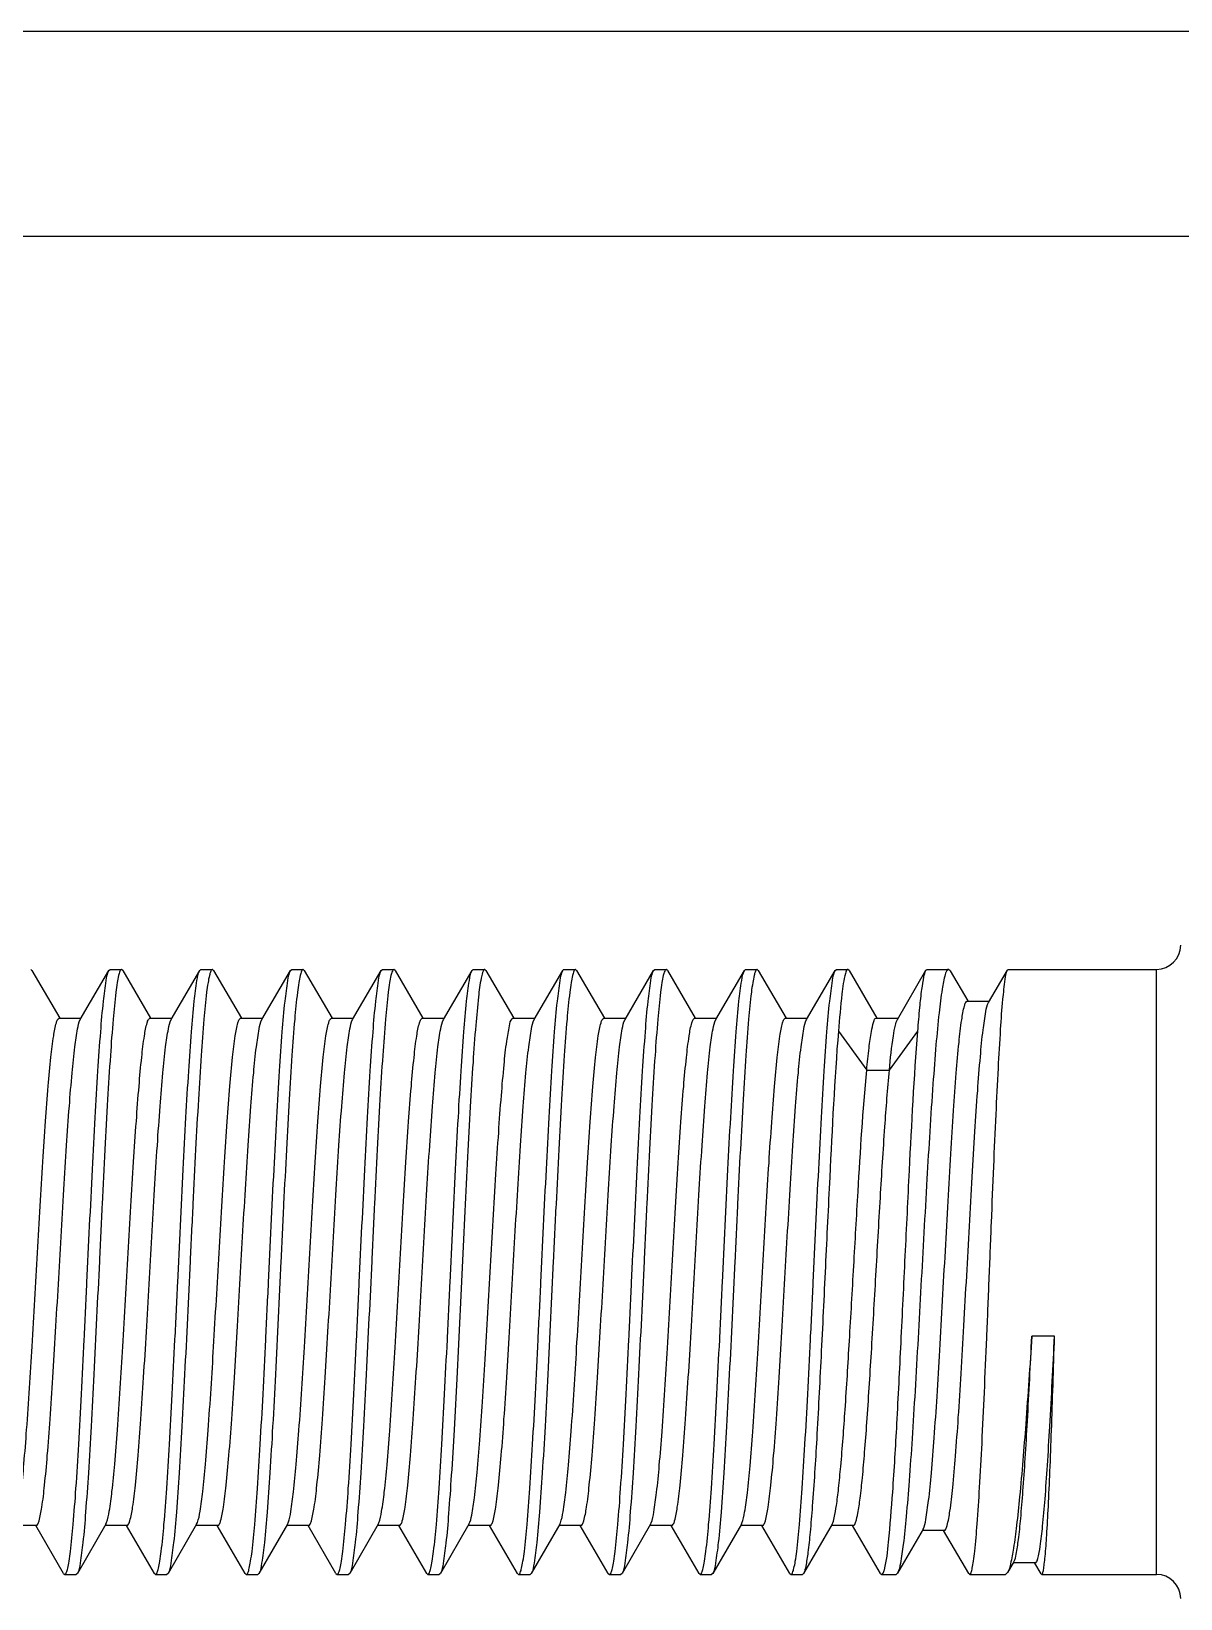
# Model space of a CAD drawing. Extents: x 27938 to 650306, y -92720 to 1524912.
# Drawn here: x 317976.3 to 318131.6, y 822165.4 to 822377.2 of the extents above; entities that cross this region are included whole.
import ezdxf

# ---------------------------------------------------------------- set-up
doc = ezdxf.new("R2010")
doc.units = 0
doc.header["$LTSCALE"] = 1000
doc.header["$MEASUREMENT"] = 0

msp = doc.modelspace()

# ---------------------------------------------------------------- linework, layer by layer
for p, q in [((319115.84, 822377.22), (317669.55, 822377.21)), ((319115.84, 822349.51), (317971.73, 822349.51)), ((317976.37, 822250.32), (317976.2, 822250.46)), ((317976.37, 822250.32), (317980.13, 822243.84)), ((317982.9, 822243.67), (317986.77, 822250.32)), ((317986.77, 822250.32), (317986.93, 822250.46)), ((317986.93, 822250.46), (317988.47, 822250.46)), ((317986.93, 822250.46), (317988.47, 822250.46)), ((317988.47, 822250.46), (317988.45, 822250.46)), ((317988.63, 822250.32), (317988.47, 822250.46)), ((317988.63, 822250.32), (317992.39, 822243.84)), ((317995.17, 822243.67), (317999.04, 822250.32)), ((317999.04, 822250.32), (317999.2, 822250.46)), ((317999.2, 822250.46), (318000.74, 822250.46)), ((317999.2, 822250.46), (318000.74, 822250.46)), ((318000.74, 822250.46), (318000.71, 822250.46)), ((318000.9, 822250.32), (318000.74, 822250.46)), ((318000.9, 822250.32), (318004.66, 822243.84)), ((318007.44, 822243.67), (318011.31, 822250.32)), ((318011.31, 822250.32), (318011.47, 822250.46)), ((318011.47, 822250.46), (318013, 822250.46)), ((318011.47, 822250.46), (318013, 822250.46)), ((318013, 822250.46), (318012.98, 822250.46)), ((318013.16, 822250.32), (318013, 822250.46)), ((318013.16, 822250.32), (318016.92, 822243.84)), ((318019.7, 822243.67), (318023.57, 822250.32)), ((318023.57, 822250.32), (318023.73, 822250.46)), ((318023.73, 822250.46), (318025.27, 822250.46)), ((318023.73, 822250.46), (318025.27, 822250.46)), ((318025.27, 822250.46), (318025.25, 822250.46)), ((318025.43, 822250.32), (318025.27, 822250.46)), ((318025.43, 822250.32), (318029.19, 822243.84)), ((318031.97, 822243.67), (318035.84, 822250.32)), ((318035.84, 822250.32), (318036, 822250.46)), ((318036, 822250.46), (318037.54, 822250.46)), ((318036, 822250.46), (318037.43, 822250.46)), ((318037.48, 822250.45), (318037.43, 822250.4)), ((318037.54, 822250.46), (318037.48, 822250.45)), ((318037.7, 822250.32), (318037.54, 822250.46)), ((318037.7, 822250.32), (318041.46, 822243.84)), ((318044.24, 822243.67), (318048.11, 822250.32)), ((318048.11, 822250.32), (318048.16, 822250.4)), ((318048.16, 822250.4), (318048.21, 822250.45)), ((318048.21, 822250.45), (318048.27, 822250.46)), ((318048.27, 822250.46), (318049.8, 822250.46)), ((318048.27, 822250.46), (318049.8, 822250.46)), ((318049.8, 822250.46), (318049.78, 822250.46)), ((318049.96, 822250.32), (318049.8, 822250.46)), ((318049.96, 822250.32), (318053.72, 822243.84)), ((318056.5, 822243.67), (318060.37, 822250.32)), ((318060.37, 822250.32), (318060.53, 822250.46)), ((318060.53, 822250.46), (318062.07, 822250.46)), ((318060.53, 822250.46), (318062.07, 822250.46)), ((318062.07, 822250.46), (318062.05, 822250.46)), ((318062.23, 822250.32), (318062.07, 822250.46)), ((318062.23, 822250.32), (318065.99, 822243.84)), ((318068.77, 822243.67), (318072.64, 822250.32)), ((318072.64, 822250.32), (318072.8, 822250.46)), ((318072.8, 822250.46), (318074.34, 822250.46)), ((318072.8, 822250.46), (318074.34, 822250.46)), ((318074.34, 822250.46), (318074.31, 822250.46)), ((318074.5, 822250.32), (318074.34, 822250.46)), ((318074.5, 822250.32), (318078.26, 822243.84)), ((318081.03, 822243.67), (318084.9, 822250.32)), ((318084.9, 822250.32), (318085.07, 822250.46)), ((318085.07, 822250.46), (318086.61, 822250.46)), ((318085.07, 822250.46), (318086.61, 822250.46)), ((318086.78, 822250.32), (318086.61, 822250.46)), ((318086.78, 822250.32), (318090.53, 822243.86)), ((318093.3, 822243.69), (318097.16, 822250.33)), ((318097.16, 822250.33), (318097.32, 822250.46)), ((318097.32, 822250.46), (318100.2, 822250.46)), ((318097.32, 822250.46), (318100.2, 822250.46)), ((318100.43, 822250.26), (318100.2, 822250.46)), ((318100.43, 822250.26), (318102.8, 822246.19)), ((318105.62, 822246), (318108.16, 822250.37)), ((318108.16, 822250.37), (318108.26, 822250.46)), ((318108.26, 822250.46), (318128.31, 822250.46)), ((318108.26, 822250.46), (318128.31, 822250.46)), ((318128.31, 822168.69), (318128.31, 822250.46)), ((318102.73, 822246.15), (318105.71, 822246.15)), ((317980.03, 822243.84), (317983, 822243.84)), ((317992.3, 822243.84), (317995.27, 822243.84)), ((318004.56, 822243.84), (318007.53, 822243.84)), ((318016.83, 822243.84), (318019.8, 822243.84)), ((318029.09, 822243.84), (318032.07, 822243.84)), ((318041.25, 822243.79), (318041.36, 822243.84)), ((318041.36, 822243.84), (318044.33, 822243.84)), ((318053.63, 822243.84), (318056.6, 822243.84)), ((318065.89, 822243.84), (318068.86, 822243.84)), ((318078.16, 822243.84), (318081.13, 822243.84)), ((318090.43, 822243.86), (318093.4, 822243.86)), ((318085.33, 822242.12), (318089.16, 822236.85)), ((318092.22, 822236.85), (318096.06, 822242.12)), ((318089.16, 822236.85), (318092.22, 822236.85)), ((318114.54, 822200.87), (318111.47, 822200.87)), ((317976.96, 822175.31), (317973.99, 822175.31)), ((317980.64, 822168.82), (317976.87, 822175.31)), ((317986.35, 822175.48), (317982.5, 822168.83)), ((317989.23, 822175.31), (317986.26, 822175.31)), ((317986.35, 822175.48), (317986.45, 822175.69)), ((317992.91, 822168.82), (317989.13, 822175.31)), ((317998.62, 822175.48), (317994.77, 822168.83)), ((318001.5, 822175.31), (317998.52, 822175.31)), ((317998.62, 822175.48), (317998.72, 822175.69)), ((318005.17, 822168.82), (318001.4, 822175.31)), ((318010.89, 822175.48), (318007.03, 822168.83)), ((318013.76, 822175.31), (318010.79, 822175.31)), ((318010.89, 822175.48), (318010.98, 822175.68)), ((318017.44, 822168.82), (318013.67, 822175.31)), ((318023.15, 822175.48), (318019.3, 822168.83)), ((318026.03, 822175.31), (318023.06, 822175.31)), ((318023.15, 822175.48), (318023.24, 822175.67)), ((318029.71, 822168.82), (318025.93, 822175.31)), ((318035.42, 822175.48), (318031.56, 822168.83)), ((318038.29, 822175.31), (318035.32, 822175.31)), ((318041.97, 822168.82), (318038.2, 822175.31)), ((318047.69, 822175.48), (318043.83, 822168.83)), ((318050.56, 822175.31), (318047.59, 822175.31)), ((318047.69, 822175.48), (318047.77, 822175.65)), ((318054.24, 822168.82), (318050.46, 822175.31)), ((318059.95, 822175.48), (318056.1, 822168.83)), ((318062.83, 822175.31), (318059.86, 822175.31)), ((318059.95, 822175.48), (318060.03, 822175.64)), ((318066.51, 822168.82), (318062.73, 822175.31)), ((318072.22, 822175.48), (318068.36, 822168.83)), ((318075.09, 822175.31), (318072.12, 822175.31)), ((318072.22, 822175.48), (318072.29, 822175.63)), ((318078.77, 822168.82), (318075, 822175.31)), ((318084.48, 822175.48), (318080.63, 822168.83)), ((318087.36, 822175.31), (318084.39, 822175.31)), ((318091.04, 822168.82), (318087.26, 822175.31)), ((318096.77, 822174.8), (318093.32, 822168.86)), ((318099.65, 822174.63), (318096.67, 822174.63)), ((318102.94, 822168.8), (318099.55, 822174.63)), ((317980.64, 822168.82), (317980.8, 822168.69)), ((317980.8, 822168.69), (317982.34, 822168.69)), ((317980.8, 822168.69), (317982.34, 822168.69)), ((317980.8, 822168.69), (317980.82, 822168.69)), ((317982.5, 822168.83), (317982.34, 822168.69)), ((317992.91, 822168.82), (317993.07, 822168.69)), ((317993.07, 822168.69), (317994.6, 822168.69)), ((317993.07, 822168.69), (317994.6, 822168.69)), ((317993.07, 822168.69), (317993.09, 822168.69)), ((317994.77, 822168.83), (317994.6, 822168.69)), ((318005.17, 822168.82), (318005.33, 822168.69)), ((318005.33, 822168.69), (318006.87, 822168.69)), ((318005.33, 822168.69), (318006.87, 822168.69)), ((318005.33, 822168.69), (318005.36, 822168.69)), ((318007.03, 822168.83), (318006.87, 822168.69)), ((318017.44, 822168.82), (318017.6, 822168.69)), ((318017.6, 822168.69), (318019.14, 822168.69)), ((318017.6, 822168.69), (318019.14, 822168.69)), ((318017.6, 822168.69), (318017.62, 822168.69)), ((318019.3, 822168.83), (318019.14, 822168.69)), ((318029.71, 822168.82), (318029.87, 822168.69)), ((318029.87, 822168.69), (318031.4, 822168.69)), ((318029.87, 822168.69), (318031.4, 822168.69)), ((318029.87, 822168.69), (318029.89, 822168.69)), ((318031.56, 822168.83), (318031.4, 822168.69)), ((318041.97, 822168.82), (318042.13, 822168.69)), ((318042.13, 822168.69), (318043.67, 822168.69)), ((318042.13, 822168.69), (318043.67, 822168.69)), ((318042.13, 822168.69), (318042.16, 822168.69)), ((318043.83, 822168.83), (318043.67, 822168.69)), ((318054.24, 822168.82), (318054.4, 822168.69)), ((318054.4, 822168.69), (318055.94, 822168.69)), ((318054.4, 822168.69), (318055.94, 822168.69)), ((318054.4, 822168.69), (318054.42, 822168.69)), ((318056.1, 822168.83), (318055.94, 822168.69)), ((318066.51, 822168.82), (318066.67, 822168.69)), ((318066.67, 822168.69), (318068.2, 822168.69)), ((318066.67, 822168.69), (318068.2, 822168.69)), ((318066.67, 822168.69), (318066.69, 822168.69)), ((318068.36, 822168.83), (318068.2, 822168.69)), ((318078.77, 822168.82), (318078.93, 822168.69)), ((318078.93, 822168.69), (318080.47, 822168.69)), ((318078.93, 822168.69), (318080.47, 822168.69)), ((318078.93, 822168.69), (318078.95, 822168.69)), ((318080.63, 822168.83), (318080.47, 822168.69)), ((318091.04, 822168.82), (318091.2, 822168.69)), ((318091.2, 822168.69), (318093.12, 822168.69)), ((318091.2, 822168.69), (318093.12, 822168.69)), ((318093.32, 822168.86), (318093.12, 822168.69)), ((318102.94, 822168.8), (318103.07, 822168.69)), ((318103.07, 822168.69), (318107.91, 822168.69)), ((318103.07, 822168.69), (318107.91, 822168.69)), ((318103.07, 822168.69), (318103.09, 822168.69)), ((318108.19, 822168.93), (318107.91, 822168.69)), ((318109.05, 822170.4), (318108.19, 822168.93)), ((318111.95, 822170.26), (318108.96, 822170.26)), ((318112.74, 822168.75), (318111.88, 822170.22)), ((318112.74, 822168.75), (318112.81, 822168.69)), ((318112.81, 822168.69), (318128.31, 822168.69)), ((318112.81, 822168.69), (318128.31, 822168.69)), ((318112.81, 822168.69), (318112.82, 822168.69))]:
    msp.add_line(p, q)
for centre, start, end in [((318128.31, 822253.73), 270, 0), ((318128.31, 822165.42), 0, 90)]:
    msp.add_arc(centre, 3.27, start, end)
for points, knots in [([(317980.82, 822168.69), (317980.92, 822168.71), (317981.07, 822169.04), (317981.23, 822169.61), (317981.41, 822170.6), (317981.68, 822172.56), (317981.99, 822175.85), (317982.35, 822180.67), (317982.71, 822186.54), (317983.07, 822193.23), (317983.44, 822200.53), (317983.92, 822210.66), (317984.39, 822220.67), (317984.9, 822230.21), (317985.25, 822236.41), (317985.62, 822241.64), (317985.95, 822245.73), (317986.34, 822248.47), (317986.54, 822249.91), (317986.77, 822250.32)], [0, 0, 0, 0, 0.003606, 0.011247, 0.023193, 0.039402, 0.084085, 0.143776, 0.216348, 0.299195, 0.389329, 0.483501, 0.670341, 0.756263, 0.832981, 0.897738, 0.948217, 0.982646, 1, 1, 1, 1]), ([(317988.45, 822250.46), (317988.35, 822250.44), (317988.2, 822250.1), (317988.04, 822249.53), (317987.86, 822248.55), (317987.6, 822246.59), (317987.28, 822243.3), (317986.93, 822238.48), (317986.57, 822232.61), (317986.2, 822225.91), (317985.84, 822218.63), (317985.35, 822208.5), (317984.88, 822198.48), (317984.38, 822188.95), (317984.02, 822182.74), (317983.65, 822177.52), (317983.33, 822173.42), (317982.94, 822170.69), (317982.74, 822169.24), (317982.5, 822168.83)], [0, 0, 0, 0, 0.003611, 0.011257, 0.023206, 0.039418, 0.084102, 0.143789, 0.216352, 0.299187, 0.389308, 0.483467, 0.670284, 0.756201, 0.832919, 0.897682, 0.948173, 0.982621, 1, 1, 1, 1]), ([(317993.09, 822168.69), (317993.19, 822168.71), (317993.34, 822169.04), (317993.5, 822169.61), (317993.68, 822170.6), (317993.94, 822172.56), (317994.26, 822175.85), (317994.61, 822180.67), (317994.97, 822186.53), (317995.34, 822193.23), (317995.7, 822200.53), (317996.19, 822210.66), (317996.66, 822220.67), (317997.16, 822230.21), (317997.52, 822236.41), (317997.89, 822241.64), (317998.21, 822245.73), (317998.6, 822248.47), (317998.8, 822249.91), (317999.04, 822250.32)], [0, 0, 0, 0, 0.003605, 0.011245, 0.02319, 0.039399, 0.084083, 0.143774, 0.216346, 0.299192, 0.389329, 0.483503, 0.670341, 0.756263, 0.832983, 0.89774, 0.948218, 0.982646, 1, 1, 1, 1]), ([(318000.71, 822250.46), (318000.62, 822250.44), (318000.47, 822250.1), (318000.31, 822249.53), (318000.13, 822248.55), (317999.86, 822246.59), (317999.55, 822243.3), (317999.19, 822238.48), (317998.83, 822232.61), (317998.47, 822225.92), (317998.1, 822218.63), (317997.62, 822208.5), (317997.14, 822198.48), (317996.64, 822188.95), (317996.29, 822182.74), (317995.92, 822177.52), (317995.59, 822173.42), (317995.2, 822170.69), (317995, 822169.24), (317994.77, 822168.83)], [0, 0, 0, 0, 0.00361, 0.011255, 0.023204, 0.039415, 0.084097, 0.14378, 0.216342, 0.299177, 0.389299, 0.483455, 0.670274, 0.756194, 0.832913, 0.897676, 0.948169, 0.98262, 1, 1, 1, 1]), ([(318005.36, 822168.69), (318005.45, 822168.71), (318005.61, 822169.04), (318005.76, 822169.61), (318005.94, 822170.6), (318006.21, 822172.56), (318006.52, 822175.85), (318006.88, 822180.67), (318007.24, 822186.54), (318007.6, 822193.24), (318007.97, 822200.53), (318008.45, 822210.66), (318008.93, 822220.67), (318009.43, 822230.21), (318009.79, 822236.41), (318010.15, 822241.64), (318010.48, 822245.73), (318010.87, 822248.47), (318011.07, 822249.91), (318011.31, 822250.32)], [0, 0, 0, 0, 0.003606, 0.011248, 0.023195, 0.039406, 0.084093, 0.143786, 0.216358, 0.299206, 0.389346, 0.483519, 0.670351, 0.756273, 0.832991, 0.897744, 0.948219, 0.982646, 1, 1, 1, 1]), ([(318012.98, 822250.46), (318012.89, 822250.44), (318012.73, 822250.1), (318012.57, 822249.53), (318012.4, 822248.55), (318012.13, 822246.59), (318011.82, 822243.3), (318011.46, 822238.48), (318011.1, 822232.61), (318010.73, 822225.91), (318010.37, 822218.62), (318009.88, 822208.49), (318009.41, 822198.48), (318008.91, 822188.95), (318008.55, 822182.74), (318008.18, 822177.52), (318007.86, 822173.42), (318007.47, 822170.69), (318007.27, 822169.24), (318007.03, 822168.83)], [0, 0, 0, 0, 0.003613, 0.011261, 0.023214, 0.039428, 0.084117, 0.143805, 0.21637, 0.299211, 0.389338, 0.483496, 0.670304, 0.756216, 0.832931, 0.89769, 0.948176, 0.982622, 1, 1, 1, 1]), ([(318017.62, 822168.69), (318017.72, 822168.71), (318017.87, 822169.04), (318018.03, 822169.61), (318018.21, 822170.6), (318018.48, 822172.56), (318018.79, 822175.85), (318019.15, 822180.67), (318019.51, 822186.53), (318019.87, 822193.23), (318020.23, 822200.52), (318020.72, 822210.65), (318021.19, 822220.67), (318021.69, 822230.21), (318022.05, 822236.41), (318022.42, 822241.64), (318022.75, 822245.73), (318023.14, 822248.47), (318023.33, 822249.91), (318023.57, 822250.32)], [0, 0, 0, 0, 0.003605, 0.011245, 0.02319, 0.039398, 0.084078, 0.143767, 0.216337, 0.299182, 0.389315, 0.483487, 0.670329, 0.756258, 0.83298, 0.897737, 0.948214, 0.982645, 1, 1, 1, 1]), ([(318025.25, 822250.46), (318025.15, 822250.44), (318025, 822250.1), (318024.84, 822249.53), (318024.66, 822248.55), (318024.4, 822246.59), (318024.08, 822243.3), (318023.73, 822238.48), (318023.36, 822232.61), (318023, 822225.92), (318022.64, 822218.63), (318022.15, 822208.5), (318021.68, 822198.48), (318021.18, 822188.95), (318020.82, 822182.74), (318020.45, 822177.52), (318020.13, 822173.42), (318019.74, 822170.69), (318019.54, 822169.24), (318019.3, 822168.83)], [0, 0, 0, 0, 0.00361, 0.011255, 0.023204, 0.039414, 0.084096, 0.14378, 0.216342, 0.299175, 0.389295, 0.483453, 0.670272, 0.756195, 0.832918, 0.89768, 0.94817, 0.98262, 1, 1, 1, 1]), ([(318029.89, 822168.69), (318029.99, 822168.71), (318030.14, 822169.04), (318030.3, 822169.62), (318030.48, 822170.6), (318030.74, 822172.56), (318031.06, 822175.85), (318031.41, 822180.67), (318031.77, 822186.54), (318032.14, 822193.24), (318032.5, 822200.53), (318032.99, 822210.66), (318033.46, 822220.67), (318033.96, 822230.21), (318034.32, 822236.41), (318034.69, 822241.64), (318035.01, 822245.73), (318035.4, 822248.47), (318035.6, 822249.91), (318035.84, 822250.32)], [0, 0, 0, 0, 0.003608, 0.011251, 0.0232, 0.039412, 0.0841, 0.143792, 0.216367, 0.299219, 0.389359, 0.483531, 0.670361, 0.756279, 0.832994, 0.897747, 0.94822, 0.982647, 1, 1, 1, 1]), ([(318037.43, 822250.4), (318037.34, 822250.29), (318037.2, 822249.9), (318036.92, 822248.7), (318036.64, 822246.31), (318036.28, 822242.52), (318035.93, 822237.57), (318035.57, 822231.63), (318035.22, 822224.92), (318034.86, 822217.68), (318034.38, 822207.68), (318033.91, 822197.83), (318033.42, 822188.48), (318033.06, 822182.41), (318032.7, 822177.31), (318032.38, 822173.31), (318032, 822170.64), (318031.8, 822169.23), (318031.56, 822168.83)], [0, 0, 0, 0, 0.005244, 0.014609, 0.045815, 0.092875, 0.154195, 0.22765, 0.310678, 0.400368, 0.493572, 0.677434, 0.761652, 0.836715, 0.899999, 0.949307, 0.982964, 1, 1, 1, 1]), ([(318042.16, 822168.69), (318042.25, 822168.71), (318042.4, 822169.04), (318042.56, 822169.61), (318042.74, 822170.6), (318043.01, 822172.56), (318043.32, 822175.85), (318043.68, 822180.66), (318044.04, 822186.53), (318044.4, 822193.23), (318044.77, 822200.52), (318045.25, 822210.65), (318045.73, 822220.67), (318046.23, 822230.2), (318046.58, 822236.41), (318046.95, 822241.64), (318047.28, 822245.73), (318047.67, 822248.47), (318047.87, 822249.91), (318048.11, 822250.32)], [0, 0, 0, 0, 0.003598, 0.011231, 0.023168, 0.039371, 0.084041, 0.143721, 0.216288, 0.299135, 0.389272, 0.483446, 0.670301, 0.756235, 0.832961, 0.897725, 0.94821, 0.982644, 1, 1, 1, 1]), ([(318049.78, 822250.46), (318049.68, 822250.44), (318049.53, 822250.1), (318049.37, 822249.53), (318049.19, 822248.55), (318048.93, 822246.59), (318048.61, 822243.3), (318048.26, 822238.48), (318047.9, 822232.61), (318047.53, 822225.92), (318047.17, 822218.63), (318046.68, 822208.5), (318046.21, 822198.48), (318045.71, 822188.95), (318045.35, 822182.74), (318044.98, 822177.52), (318044.66, 822173.42), (318044.27, 822170.69), (318044.07, 822169.24), (318043.83, 822168.83)], [0, 0, 0, 0, 0.00361, 0.011255, 0.023204, 0.039415, 0.0841, 0.143787, 0.21635, 0.299184, 0.389308, 0.483468, 0.670284, 0.7562, 0.83292, 0.897683, 0.948173, 0.982621, 1, 1, 1, 1]), ([(318054.42, 822168.69), (318054.52, 822168.71), (318054.67, 822169.04), (318054.83, 822169.61), (318055.01, 822170.6), (318055.27, 822172.56), (318055.59, 822175.85), (318055.94, 822180.67), (318056.31, 822186.54), (318056.67, 822193.23), (318057.03, 822200.53), (318057.52, 822210.66), (318057.99, 822220.67), (318058.49, 822230.21), (318058.85, 822236.41), (318059.22, 822241.64), (318059.54, 822245.73), (318059.93, 822248.47), (318060.13, 822249.91), (318060.37, 822250.32)], [0, 0, 0, 0, 0.003606, 0.011247, 0.023192, 0.039401, 0.084085, 0.143776, 0.216348, 0.299195, 0.38933, 0.483503, 0.670342, 0.756264, 0.832982, 0.897739, 0.948217, 0.982647, 1, 1, 1, 1]), ([(318062.05, 822250.46), (318061.95, 822250.44), (318061.8, 822250.1), (318061.64, 822249.53), (318061.46, 822248.55), (318061.19, 822246.59), (318060.88, 822243.3), (318060.52, 822238.48), (318060.16, 822232.61), (318059.8, 822225.91), (318059.44, 822218.63), (318058.95, 822208.5), (318058.48, 822198.48), (318057.98, 822188.95), (318057.62, 822182.74), (318057.25, 822177.52), (318056.92, 822173.42), (318056.54, 822170.69), (318056.33, 822169.24), (318056.1, 822168.83)], [0, 0, 0, 0, 0.003611, 0.011257, 0.023206, 0.039418, 0.084102, 0.143788, 0.216352, 0.299187, 0.389308, 0.483466, 0.670283, 0.7562, 0.832918, 0.897681, 0.948172, 0.982621, 1, 1, 1, 1]), ([(318066.69, 822168.69), (318066.78, 822168.71), (318066.94, 822169.04), (318067.09, 822169.61), (318067.27, 822170.6), (318067.54, 822172.56), (318067.85, 822175.85), (318068.21, 822180.67), (318068.57, 822186.53), (318068.93, 822193.23), (318069.3, 822200.53), (318069.79, 822210.66), (318070.26, 822220.67), (318070.76, 822230.21), (318071.12, 822236.41), (318071.49, 822241.64), (318071.81, 822245.73), (318072.2, 822248.47), (318072.4, 822249.91), (318072.64, 822250.32)], [0, 0, 0, 0, 0.003604, 0.011244, 0.023189, 0.039398, 0.084081, 0.143773, 0.216344, 0.29919, 0.389328, 0.483502, 0.67034, 0.756263, 0.832984, 0.89774, 0.948217, 0.982646, 1, 1, 1, 1]), ([(318074.31, 822250.46), (318074.22, 822250.44), (318074.06, 822250.1), (318073.91, 822249.53), (318073.73, 822248.55), (318073.46, 822246.59), (318073.15, 822243.3), (318072.79, 822238.48), (318072.43, 822232.61), (318072.07, 822225.92), (318071.7, 822218.63), (318071.22, 822208.5), (318070.74, 822198.48), (318070.24, 822188.95), (318069.88, 822182.74), (318069.52, 822177.52), (318069.19, 822173.42), (318068.8, 822170.69), (318068.6, 822169.24), (318068.36, 822168.83)], [0, 0, 0, 0, 0.00361, 0.011255, 0.023205, 0.039416, 0.084097, 0.143781, 0.216343, 0.299178, 0.3893, 0.483456, 0.670274, 0.756195, 0.832914, 0.897676, 0.948169, 0.98262, 1, 1, 1, 1]), ([(318078.95, 822168.69), (318079.05, 822168.71), (318079.2, 822169.04), (318079.36, 822169.61), (318079.54, 822170.6), (318079.81, 822172.56), (318080.12, 822175.85), (318080.48, 822180.67), (318080.84, 822186.54), (318081.2, 822193.24), (318081.57, 822200.53), (318082.05, 822210.66), (318082.52, 822220.67), (318083.03, 822230.21), (318083.38, 822236.41), (318083.75, 822241.64), (318084.08, 822245.73), (318084.47, 822248.47), (318084.67, 822249.91), (318084.9, 822250.32)], [0, 0, 0, 0, 0.003606, 0.011247, 0.023194, 0.039404, 0.084092, 0.143784, 0.216355, 0.299204, 0.389343, 0.483517, 0.670349, 0.756272, 0.83299, 0.897744, 0.948219, 0.982646, 1, 1, 1, 1]), ([(318086.29, 822249.92), (318086.02, 822249.02), (318085.72, 822246.39), (318085.46, 822243.79), (318085.33, 822242.12)], [0, 0, 0, 0, 0.35995, 1, 1, 1, 1]), ([(318086.61, 822250.46), (318086.58, 822250.46), (318086.38, 822250.35), (318086.34, 822250.1), (318086.29, 822249.92)], [0, 0, 0, 0, 0.135051, 1, 1, 1, 1]), ([(318099.77, 822249.77), (318099.57, 822249.13), (318099.27, 822247.4), (318098.87, 822244.23), (318098.48, 822239.95), (318097.91, 822232.47), (318097.25, 822221.6), (318096.49, 822207.77), (318095.85, 822196.07), (318095.31, 822187.28), (318094.92, 822181.62), (318094.54, 822176.86), (318094.18, 822173.13), (318093.79, 822170.6), (318093.55, 822169.25), (318093.32, 822168.86)], [0, 0, 0, 0, 0.024854, 0.064557, 0.117968, 0.183425, 0.34188, 0.519926, 0.695025, 0.774452, 0.845022, 0.904492, 0.95099, 0.983092, 1, 1, 1, 1]), ([(318096.06, 822242.12), (318096.15, 822243.18), (318096.31, 822245.06), (318096.56, 822247.51), (318096.83, 822249.18), (318097.01, 822250.06), (318097.16, 822250.33)], [0, 0, 0, 0, 0.384742, 0.682919, 0.888847, 1, 1, 1, 1]), ([(318100.2, 822250.46), (318100.16, 822250.46), (318099.9, 822250.32), (318099.84, 822250), (318099.77, 822249.77)], [0, 0, 0, 0, 0.138496, 1, 1, 1, 1]), ([(318103.09, 822168.69), (318103.18, 822168.71), (318103.31, 822169.06), (318103.46, 822169.62), (318103.62, 822170.62), (318103.85, 822172.6), (318104.13, 822175.92), (318104.44, 822180.78), (318104.76, 822186.7), (318105.07, 822193.46), (318105.39, 822200.8), (318105.7, 822208.47), (318106.01, 822216.18), (318106.31, 822223.64), (318106.62, 822230.59), (318106.92, 822236.78), (318107.23, 822241.96), (318107.48, 822245.98), (318107.82, 822248.61), (318107.94, 822250), (318108.16, 822250.37)], [0, 0, 0, 0, 0.003479, 0.011119, 0.023138, 0.039478, 0.084569, 0.144819, 0.218054, 0.30161, 0.392438, 0.487225, 0.582511, 0.674818, 0.760772, 0.837237, 0.901428, 0.951015, 0.984221, 1, 1, 1, 1]), ([(318096.77, 822174.8), (318097, 822175.19), (318097.22, 822176.53), (318097.6, 822179.04), (318097.94, 822182.74), (318098.31, 822187.43), (318098.68, 822192.96), (318099.18, 822201.39), (318099.66, 822210.18), (318100.15, 822219.03), (318100.51, 822225.35), (318100.87, 822231.12), (318101.23, 822236.13), (318101.58, 822240.24), (318101.91, 822243.24), (318102.24, 822245.1), (318102.47, 822245.9), (318102.65, 822246.15), (318102.73, 822246.15)], [0, 0, 0, 0, 0.018969, 0.055155, 0.107429, 0.173883, 0.252061, 0.339075, 0.526651, 0.6204, 0.709614, 0.791122, 0.862062, 0.919981, 0.962927, 0.989567, 0.996641, 1, 1, 1, 1]), ([(318099.65, 822174.63), (318099.73, 822174.63), (318099.91, 822174.89), (318100.16, 822175.73), (318100.49, 822177.66), (318100.83, 822180.77), (318101.2, 822185), (318101.56, 822190.13), (318101.93, 822196.01), (318102.3, 822202.39), (318102.79, 822211.26), (318103.26, 822220.01), (318103.76, 822228.34), (318104.12, 822233.75), (318104.48, 822238.32), (318104.81, 822241.91), (318105.18, 822244.33), (318105.4, 822245.62), (318105.62, 822246)], [0, 0, 0, 0, 0.003512, 0.010895, 0.03862, 0.083116, 0.142813, 0.21551, 0.298517, 0.388779, 0.482991, 0.669589, 0.75528, 0.831778, 0.896415, 0.946979, 0.981812, 1, 1, 1, 1]), ([(317974.19, 822175.7), (317974.38, 822176.2), (317974.63, 822177.62), (317974.98, 822180.26), (317975.32, 822183.94), (317975.83, 822190.46), (317976.42, 822199.97), (317976.99, 822210.05), (317977.47, 822218.37), (317977.82, 822224.29), (317978.18, 822229.7), (317978.53, 822234.41), (317978.89, 822238.27), (317979.22, 822241.1), (317979.54, 822242.85), (317979.77, 822243.61), (317979.95, 822243.84), (317980.03, 822243.84)], [0, 0, 0, 0, 0.023243, 0.062653, 0.117029, 0.184534, 0.349259, 0.534218, 0.626347, 0.713963, 0.794028, 0.863772, 0.920792, 0.963153, 0.989511, 0.996558, 1, 1, 1, 1]), ([(317976.96, 822175.31), (317977.04, 822175.31), (317977.22, 822175.55), (317977.46, 822176.34), (317977.79, 822178.15), (317978.12, 822181.07), (317978.48, 822185.06), (317978.84, 822189.91), (317979.21, 822195.48), (317979.57, 822201.55), (317980.06, 822210.03), (317980.53, 822218.43), (317981.03, 822226.44), (317981.39, 822231.69), (317981.75, 822236.14), (317982.09, 822239.64), (317982.46, 822242.03), (317982.69, 822243.3), (317982.9, 822243.67)], [0, 0, 0, 0, 0.003516, 0.010771, 0.037949, 0.081609, 0.140308, 0.211978, 0.294061, 0.383613, 0.477416, 0.664254, 0.750571, 0.827952, 0.893624, 0.945254, 0.981055, 1, 1, 1, 1]), ([(317986.45, 822175.69), (317986.64, 822176.19), (317986.89, 822177.6), (317987.24, 822180.24), (317987.59, 822183.91), (317988.09, 822190.43), (317988.68, 822199.94), (317989.25, 822210.02), (317989.73, 822218.34), (317990.09, 822224.27), (317990.45, 822229.69), (317990.8, 822234.4), (317991.15, 822238.26), (317991.48, 822241.09), (317991.8, 822242.84), (317992.04, 822243.61), (317992.22, 822243.84), (317992.3, 822243.84)], [0, 0, 0, 0, 0.023104, 0.0624, 0.116688, 0.184136, 0.348829, 0.533848, 0.62603, 0.713708, 0.793837, 0.863642, 0.920716, 0.963118, 0.989503, 0.996556, 1, 1, 1, 1]), ([(317989.23, 822175.31), (317989.31, 822175.31), (317989.49, 822175.55), (317989.73, 822176.34), (317990.06, 822178.15), (317990.39, 822181.07), (317990.75, 822185.06), (317991.11, 822189.91), (317991.47, 822195.48), (317991.84, 822201.55), (317992.32, 822210.03), (317992.8, 822218.43), (317993.29, 822226.44), (317993.65, 822231.69), (317994.02, 822236.14), (317994.35, 822239.64), (317994.73, 822242.03), (317994.95, 822243.3), (317995.17, 822243.67)], [0, 0, 0, 0, 0.003516, 0.010771, 0.037949, 0.081609, 0.140308, 0.211978, 0.294061, 0.383613, 0.477416, 0.664254, 0.750571, 0.827952, 0.893624, 0.945254, 0.981055, 1, 1, 1, 1]), ([(317998.72, 822175.69), (317998.91, 822176.17), (317999.16, 822177.59), (317999.51, 822180.21), (317999.85, 822183.87), (318000.36, 822190.39), (318000.95, 822199.91), (318001.52, 822209.99), (318002, 822218.32), (318002.35, 822224.25), (318002.71, 822229.67), (318003.06, 822234.39), (318003.42, 822238.26), (318003.75, 822241.09), (318004.07, 822242.84), (318004.31, 822243.61), (318004.48, 822243.84), (318004.56, 822243.84)], [0, 0, 0, 0, 0.022966, 0.062146, 0.116347, 0.183737, 0.348398, 0.533478, 0.625714, 0.713453, 0.793647, 0.863513, 0.92064, 0.963083, 0.989493, 0.996554, 1, 1, 1, 1]), ([(318001.5, 822175.31), (318001.58, 822175.31), (318001.75, 822175.55), (318002, 822176.34), (318002.32, 822178.15), (318002.66, 822181.07), (318003.02, 822185.06), (318003.38, 822189.91), (318003.74, 822195.48), (318004.1, 822201.55), (318004.59, 822210.03), (318005.06, 822218.43), (318005.56, 822226.44), (318005.92, 822231.69), (318006.29, 822236.14), (318006.62, 822239.64), (318006.99, 822242.03), (318007.22, 822243.3), (318007.44, 822243.67)], [0, 0, 0, 0, 0.003516, 0.010771, 0.037949, 0.081609, 0.140308, 0.211978, 0.294061, 0.383613, 0.477416, 0.664254, 0.750571, 0.827952, 0.893624, 0.945254, 0.981055, 1, 1, 1, 1]), ([(318010.98, 822175.68), (318011.17, 822176.16), (318011.42, 822177.57), (318011.77, 822180.19), (318012.11, 822183.84), (318012.62, 822190.36), (318013.21, 822199.87), (318013.78, 822209.96), (318014.26, 822218.29), (318014.62, 822224.23), (318014.98, 822229.66), (318015.33, 822234.38), (318015.68, 822238.25), (318016.01, 822241.09), (318016.33, 822242.84), (318016.57, 822243.61), (318016.75, 822243.84), (318016.83, 822243.84)], [0, 0, 0, 0, 0.022827, 0.061892, 0.116006, 0.183337, 0.347966, 0.533107, 0.625396, 0.713197, 0.793455, 0.863383, 0.920563, 0.963048, 0.989484, 0.996552, 1, 1, 1, 1]), ([(318013.76, 822175.31), (318013.84, 822175.31), (318014.02, 822175.55), (318014.26, 822176.34), (318014.59, 822178.15), (318014.92, 822181.07), (318015.28, 822185.06), (318015.64, 822189.91), (318016.01, 822195.48), (318016.37, 822201.55), (318016.86, 822210.03), (318017.33, 822218.43), (318017.83, 822226.44), (318018.19, 822231.69), (318018.55, 822236.14), (318018.89, 822239.64), (318019.26, 822242.03), (318019.48, 822243.3), (318019.7, 822243.67)], [0, 0, 0, 0, 0.003516, 0.010771, 0.037949, 0.081609, 0.140308, 0.211978, 0.294061, 0.383613, 0.477416, 0.664254, 0.750571, 0.827952, 0.893624, 0.945254, 0.981055, 1, 1, 1, 1]), ([(318023.24, 822175.67), (318023.43, 822176.15), (318023.68, 822177.55), (318024.04, 822180.16), (318024.38, 822183.81), (318024.89, 822190.33), (318025.48, 822199.84), (318026.05, 822209.93), (318026.53, 822218.27), (318026.88, 822224.21), (318027.24, 822229.64), (318027.59, 822234.37), (318027.95, 822238.24), (318028.28, 822241.09), (318028.6, 822242.84), (318028.84, 822243.61), (318029.02, 822243.84), (318029.09, 822243.84)], [0, 0, 0, 0, 0.022688, 0.061638, 0.115664, 0.182937, 0.347534, 0.532736, 0.625078, 0.712941, 0.793264, 0.863253, 0.920487, 0.963013, 0.989475, 0.996549, 1, 1, 1, 1]), ([(318026.03, 822175.31), (318026.11, 822175.31), (318026.29, 822175.55), (318026.53, 822176.34), (318026.86, 822178.15), (318027.19, 822181.07), (318027.55, 822185.06), (318027.91, 822189.91), (318028.27, 822195.48), (318028.64, 822201.55), (318029.12, 822210.03), (318029.59, 822218.43), (318030.09, 822226.44), (318030.45, 822231.69), (318030.82, 822236.14), (318031.15, 822239.64), (318031.52, 822242.03), (318031.75, 822243.3), (318031.97, 822243.67)], [0, 0, 0, 0, 0.003516, 0.010771, 0.037949, 0.081609, 0.140308, 0.211978, 0.294061, 0.383613, 0.477416, 0.664254, 0.750571, 0.827952, 0.893624, 0.945254, 0.981055, 1, 1, 1, 1]), ([(318035.42, 822175.48), (318035.63, 822175.84), (318035.86, 822177.08), (318036.22, 822179.39), (318036.55, 822182.79), (318036.91, 822187.11), (318037.26, 822192.21), (318037.75, 822200.03), (318038.33, 822210.29), (318038.92, 822220.51), (318039.41, 822228.2), (318039.76, 822233.14), (318040.12, 822237.23), (318040.44, 822240.42), (318040.82, 822242.43), (318041.01, 822243.56), (318041.25, 822243.79)], [0, 0, 0, 0, 0.018521, 0.053335, 0.103489, 0.167313, 0.24262, 0.326812, 0.509979, 0.691635, 0.773988, 0.846813, 0.907599, 0.95427, 0.985299, 1, 1, 1, 1]), ([(318038.29, 822175.31), (318038.37, 822175.31), (318038.55, 822175.55), (318038.8, 822176.34), (318039.12, 822178.15), (318039.46, 822181.07), (318039.82, 822185.06), (318040.17, 822189.91), (318040.54, 822195.48), (318040.9, 822201.55), (318041.39, 822210.02), (318041.86, 822218.42), (318042.36, 822226.44), (318042.72, 822231.69), (318043.08, 822236.14), (318043.42, 822239.64), (318043.79, 822242.03), (318044.02, 822243.3), (318044.24, 822243.67)], [0, 0, 0, 0, 0.003515, 0.010771, 0.037948, 0.081607, 0.140304, 0.211972, 0.294053, 0.383603, 0.477405, 0.664241, 0.750559, 0.82794, 0.893613, 0.945246, 0.981049, 1, 1, 1, 1]), ([(318047.77, 822175.65), (318047.96, 822176.13), (318048.21, 822177.52), (318048.56, 822180.11), (318048.9, 822183.75), (318049.42, 822190.26), (318050, 822199.77), (318050.58, 822209.87), (318051.06, 822218.22), (318051.41, 822224.17), (318051.77, 822229.61), (318052.13, 822234.35), (318052.48, 822238.23), (318052.81, 822241.08), (318053.13, 822242.84), (318053.37, 822243.61), (318053.55, 822243.84), (318053.63, 822243.84)], [0, 0, 0, 0, 0.022411, 0.061128, 0.114979, 0.182135, 0.346668, 0.531991, 0.624441, 0.712428, 0.79288, 0.862992, 0.920333, 0.962942, 0.989457, 0.996545, 1, 1, 1, 1]), ([(318050.56, 822175.31), (318050.64, 822175.31), (318050.82, 822175.55), (318051.06, 822176.34), (318051.39, 822178.15), (318051.72, 822181.07), (318052.08, 822185.06), (318052.44, 822189.91), (318052.8, 822195.48), (318053.17, 822201.55), (318053.65, 822210.03), (318054.13, 822218.43), (318054.63, 822226.44), (318054.99, 822231.69), (318055.35, 822236.14), (318055.68, 822239.64), (318056.06, 822242.03), (318056.28, 822243.3), (318056.5, 822243.67)], [0, 0, 0, 0, 0.003515, 0.010772, 0.037949, 0.081609, 0.140308, 0.211978, 0.294061, 0.383612, 0.477416, 0.664253, 0.750571, 0.827952, 0.893624, 0.945254, 0.981055, 1, 1, 1, 1]), ([(318060.03, 822175.64), (318060.23, 822176.11), (318060.47, 822177.5), (318060.83, 822180.09), (318061.17, 822183.72), (318061.68, 822190.22), (318062.27, 822199.74), (318062.84, 822209.84), (318063.32, 822218.19), (318063.68, 822224.15), (318064.04, 822229.6), (318064.39, 822234.34), (318064.75, 822238.22), (318065.08, 822241.08), (318065.4, 822242.84), (318065.64, 822243.61), (318065.81, 822243.84), (318065.89, 822243.84)], [0, 0, 0, 0, 0.022272, 0.060873, 0.114636, 0.181733, 0.346234, 0.531618, 0.624122, 0.712171, 0.792687, 0.862862, 0.920257, 0.962907, 0.989448, 0.996542, 1, 1, 1, 1]), ([(318062.83, 822175.31), (318062.91, 822175.31), (318063.09, 822175.55), (318063.33, 822176.34), (318063.65, 822178.15), (318063.99, 822181.07), (318064.35, 822185.06), (318064.71, 822189.91), (318065.07, 822195.48), (318065.43, 822201.55), (318065.92, 822210.03), (318066.39, 822218.43), (318066.89, 822226.44), (318067.25, 822231.69), (318067.62, 822236.14), (318067.95, 822239.64), (318068.32, 822242.03), (318068.55, 822243.3), (318068.77, 822243.67)], [0, 0, 0, 0, 0.003515, 0.010772, 0.037949, 0.081609, 0.140308, 0.211978, 0.294061, 0.383612, 0.477415, 0.664253, 0.750571, 0.827952, 0.893624, 0.945254, 0.981055, 1, 1, 1, 1]), ([(318072.29, 822175.63), (318072.49, 822176.1), (318072.74, 822177.48), (318073.09, 822180.06), (318073.43, 822183.69), (318073.94, 822190.19), (318074.53, 822199.71), (318075.1, 822209.81), (318075.58, 822218.17), (318075.94, 822224.13), (318076.3, 822229.58), (318076.66, 822234.33), (318077.01, 822238.22), (318077.34, 822241.07), (318077.66, 822242.84), (318077.9, 822243.61), (318078.08, 822243.84), (318078.16, 822243.84)], [0, 0, 0, 0, 0.022133, 0.060618, 0.114292, 0.181331, 0.345799, 0.531244, 0.623802, 0.711913, 0.792495, 0.862731, 0.920179, 0.962872, 0.989439, 0.99654, 1, 1, 1, 1]), ([(318075.09, 822175.31), (318075.17, 822175.31), (318075.35, 822175.55), (318075.59, 822176.34), (318075.92, 822178.15), (318076.26, 822181.07), (318076.62, 822185.06), (318076.97, 822189.91), (318077.34, 822195.48), (318077.7, 822201.55), (318078.19, 822210.03), (318078.66, 822218.43), (318079.16, 822226.44), (318079.52, 822231.69), (318079.88, 822236.14), (318080.22, 822239.64), (318080.59, 822242.03), (318080.82, 822243.3), (318081.03, 822243.67)], [0, 0, 0, 0, 0.003515, 0.010772, 0.037949, 0.081609, 0.140308, 0.211978, 0.294061, 0.383612, 0.477415, 0.664253, 0.750571, 0.827952, 0.893624, 0.945254, 0.981055, 1, 1, 1, 1]), ([(318089.16, 822236.85), (318089.25, 822237.85), (318089.43, 822239.56), (318089.73, 822241.86), (318089.99, 822243.02), (318090.24, 822243.86), (318090.43, 822243.86)], [0, 0, 0, 0, 0.420495, 0.7305, 0.923007, 1, 1, 1, 1]), ([(318092.22, 822236.85), (318092.37, 822238.39), (318092.56, 822240.43), (318092.98, 822242.7), (318093.16, 822243.45), (318093.3, 822243.69)], [0, 0, 0, 0, 0.671595, 0.880111, 1, 1, 1, 1]), ([(318085.33, 822242.12), (318084.81, 822235.54), (318084.28, 822224.93), (318083.57, 822210.26), (318083.01, 822198.47), (318082.45, 822187.67), (318081.97, 822179.75), (318081.54, 822174.65), (318081.28, 822171.93), (318080.98, 822170.09), (318080.8, 822169.12), (318080.63, 822168.83)], [0, 0, 0, 0, 0.269192, 0.433946, 0.599559, 0.751167, 0.875181, 0.923254, 0.96054, 0.986252, 1, 1, 1, 1]), ([(318091.54, 822169.33), (318091.87, 822170.54), (318092.21, 822174.07), (318092.77, 822180.63), (318093.28, 822189.62), (318093.82, 822200.26), (318094.36, 822211.67), (318095.05, 822225.72), (318095.57, 822235.85), (318096.06, 822242.12)], [0, 0, 0, 0, 0.051689, 0.144713, 0.271544, 0.421712, 0.582779, 0.741399, 1, 1, 1, 1]), ([(318084.48, 822175.48), (318084.64, 822175.74), (318084.84, 822176.6), (318085.12, 822178.21), (318085.39, 822180.53), (318085.81, 822184.84), (318086.29, 822191.49), (318086.85, 822200.51), (318087.4, 822210.35), (318088.11, 822222.55), (318088.64, 822231.38), (318089.16, 822236.85)], [0, 0, 0, 0, 0.015086, 0.041871, 0.07998, 0.128634, 0.253127, 0.404426, 0.569162, 0.732754, 1, 1, 1, 1]), ([(318087.36, 822175.31), (318087.53, 822175.31), (318087.78, 822176.07), (318088.02, 822177.15), (318088.32, 822179.25), (318088.61, 822181.96), (318088.9, 822185.38), (318089.32, 822191), (318089.82, 822198.98), (318090.4, 822209.12), (318090.98, 822219.3), (318091.55, 822228.55), (318091.98, 822234.29), (318092.22, 822236.85)], [0, 0, 0, 0, 0.008312, 0.028859, 0.061939, 0.106893, 0.162683, 0.227987, 0.380684, 0.550376, 0.720797, 0.875605, 1, 1, 1, 1]), ([(318111.47, 822200.87), (318111.21, 822196.92), (318110.71, 822189.69), (318110.03, 822181.16), (318109.45, 822175.57), (318109.07, 822172.54), (318108.68, 822170.42), (318108.4, 822169.29), (318108.19, 822168.93)], [0, 0, 0, 0, 0.369025, 0.676578, 0.797829, 0.893394, 0.961137, 1, 1, 1, 1]), ([(318109.05, 822170.4), (318109.22, 822170.71), (318109.42, 822171.74), (318109.72, 822173.67), (318110, 822176.53), (318110.3, 822180.18), (318110.59, 822184.57), (318111.01, 822191.55), (318111.28, 822197.05), (318111.47, 822200.87)], [0, 0, 0, 0, 0.03477, 0.099862, 0.194036, 0.315014, 0.459836, 0.624963, 1, 1, 1, 1]), ([(318111.95, 822170.26), (318112.02, 822170.26), (318112.18, 822170.48), (318112.39, 822171.19), (318112.68, 822172.84), (318112.97, 822175.5), (318113.29, 822179.16), (318113.6, 822183.66), (318114.04, 822190.99), (318114.34, 822196.81), (318114.54, 822200.87)], [0, 0, 0, 0, 0.007029, 0.021662, 0.076602, 0.165188, 0.285057, 0.432865, 0.604499, 1, 1, 1, 1]), ([(318112.82, 822168.69), (318112.89, 822168.71), (318112.97, 822168.98), (318113.07, 822169.4), (318113.17, 822170.18), (318113.33, 822171.71), (318113.52, 822174.31), (318113.72, 822178.15), (318113.93, 822182.87), (318114.14, 822188.36), (318114.34, 822194.44), (318114.47, 822198.68), (318114.54, 822200.87)], [0, 0, 0, 0, 0.006463, 0.021259, 0.044741, 0.076818, 0.165921, 0.286162, 0.434178, 0.605806, 0.79621, 1, 1, 1, 1]), ([(318091.2, 822168.69), (318091.28, 822168.69), (318091.44, 822168.95), (318091.5, 822169.16), (318091.54, 822169.33)], [0, 0, 0, 0, 0.316243, 1, 1, 1, 1])]:
    msp.add_open_spline(points, degree=3, knots=knots)

doc.saveas('drawing.dxf')
